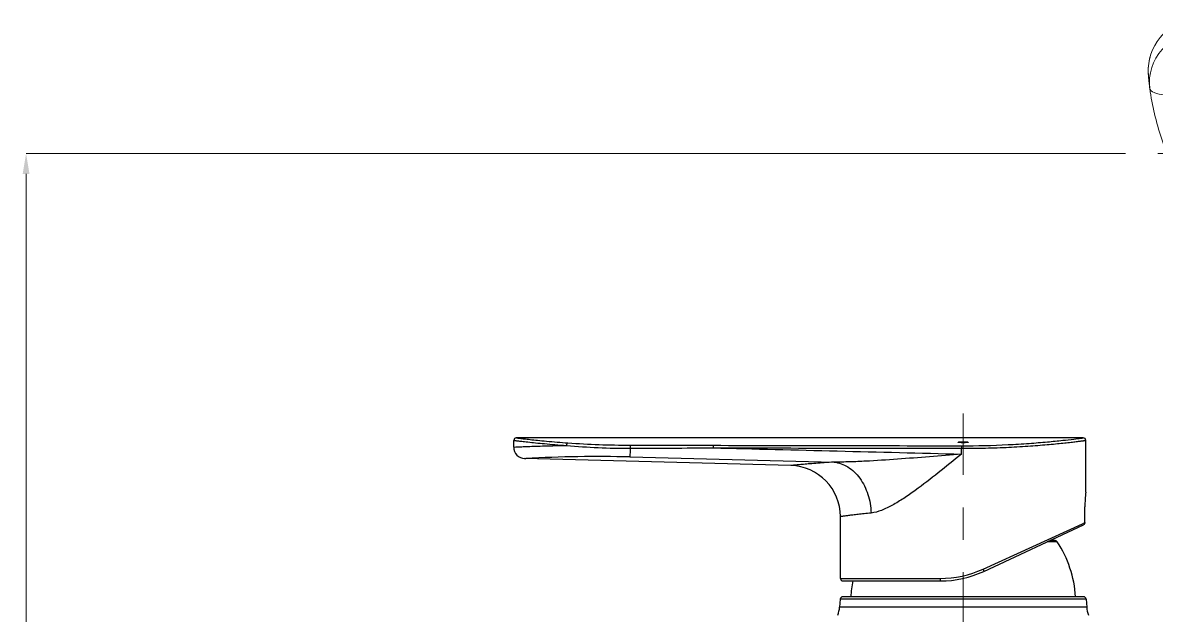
# Model space of a CAD drawing. Extents: x 0 to 1128, y 0 to 827.
# Drawn here: x 551.8 to 773.6, y 255.6 to 371.6 of the extents above; entities that cross this region are included whole.
import ezdxf

# ---------------------------------------------------------------- set-up
doc = ezdxf.new("R2010")
doc.units = 0
doc.header["$LTSCALE"] = 4
doc.header["$MEASUREMENT"] = 0
doc.linetypes.add('CENTER2', pattern=[28.575000000000003, 19.05, -3.175, 3.175, -3.175])
doc.layers.get('0').update_dxf_attribs({"linetype": 'CONTINUOUS'})
doc.layers.add('1', color=7, linetype='CONTINUOUS')
doc.layers.add('DEF_LAYER_ASSEM_MEMBER', color=7, linetype='CONTINUOUS')
doc.layers.add('Cneter', color=1, linetype='CENTER2', lineweight=13)

msp = doc.modelspace()

# ---------------------------------------------------------------- linework, layer by layer
at = {"color": 5, "lineweight": 9, "ltscale": 0.5}
for p, q in [((765.6853126988572, 345.9959418979174), (552.440697910105, 345.9959418979174)), ((552.440697910105, 341.9959418979174), (552.4406959948358, 124.7736733083228))]:
    msp.add_line(p, q, dxfattribs=at)
at = {"color": 5, "ltscale": 0.5}
msp.add_solid([(551.7506649511206, 341.9959418979174), (553.0839970128882, 341.9959418979174), (552.4173309820044, 345.9959418979174)], dxfattribs=at)
at = {"layer": '1', "color": 7, "linetype": 'Continuous', "lineweight": 18, "extrusion": (6.123233995736766e-17, -7.498798913309288e-33, -1)}
msp.add_arc((-822.6839725988257, 365.376724978972), 50.8135436434281, 352.2681600613533, 352.5556965923691, dxfattribs=at)
at = {"layer": '1', "color": 7, "linetype": 'Continuous', "lineweight": 13}
for ratio, start_param, end_param in [(0.9677200000000001, 4.585416672686693, 6.283185307179585), (0.239333, 0, 1.539234588189508)]:
    msp.add_ellipse((782.2209827916968, 360.0389564242845), major_axis=(-9.914108391984918, -1.307843565559063), ratio=ratio, start_param=start_param, end_param=end_param, dxfattribs=at)
at = {"layer": '1', "color": 7, "linetype": 'Continuous', "lineweight": 18}
for points, knots in [([(778.3628265874731, 371.5994422641283), (776.7940495031226, 370.9828498569017), (775.3859856145727, 369.9763114657885), (772.7112591283667, 366.7594688144213), (771.8693459051001, 364.2297218051439), (772.0054218786108, 361.7040031161791)], [0, 0, 0, 0, 0.401498735086807, 0.401498735086807, 1, 1, 1, 1]), ([(771.9934151189673, 361.7026756015306), (771.9952671544897, 361.6636588778978), (772.0057098882544, 361.4625632968431), (772.0390961187231, 360.9396217074877), (772.1164848821509, 360.0773322787767), (772.1888420598852, 359.3584220614916), (772.2560780065405, 358.8930518832689), (772.2624695318091, 358.849381228972)], [0, 0, 0, 0, 0.0684356520778399, 0.3337907286623891, 0.6377112897963766, 0.9663428200415144, 1, 1, 1, 1]), ([(791.4142811315405, 325.3239829745775), (788.8476192968237, 327.3278053012377), (786.4488461034643, 329.6051643100267), (782.1849777715552, 334.5154197421556), (780.2986767309058, 337.1583717074877), (777.0206558721411, 342.8456275668627), (775.6442234533179, 345.8791129794603), (773.5183765905249, 352.1238258090502), (772.7512104528296, 355.3628165927416), (772.3068745153296, 358.7311103549486)], [0, 0, 0, 0, 0.25, 0.25, 0.5, 0.5, 0.75, 0.75, 1, 1, 1, 1])]:
    msp.add_open_spline(points, degree=3, knots=knots, dxfattribs=at)
for points in [[(772.020100833689, 361.4795158114916), (771.9325935857642, 362.6171043124681), (772.0449230687964, 363.7591788974291), (772.3370564000952, 364.8500755038744)], [(772.3068745153296, 358.7311103549486), (772.3005325811255, 358.7791907992845), (772.2943165319311, 358.8267982211595), (772.2882282750952, 358.8739249911791)]]:
    msp.add_open_spline(points, degree=3, dxfattribs=at)
at = {"layer": 'Cneter', "lineweight": 5, "ltscale": 0.5}
for p, q in [((824.684407474314, 345.9959418979174), (765.1247303502905, 345.9959418979174)), ((735.7705380709356, 225.9727287948838), (735.7705380709356, 295.1246855741838))]:
    msp.add_line(p, q, dxfattribs=at)
at = {"layer": 'DEF_LAYER_ASSEM_MEMBER', "color": 7, "linetype": 'Continuous'}
for p, q in [((647.8281762284357, 288.5721817505838), (647.8625241885359, 289.8838774276837)), ((759.2705380709356, 290.3710693187837), (648.3651600589358, 290.3710693187837)), ((759.7705380709356, 279.7710693187837), (759.7705380709356, 289.8710693187837)), ((702.0323075540357, 284.9501748788838), (649.9931876504354, 286.3128671911837)), ((759.5946852567356, 273.8006939980837), (759.5946854848355, 276.8710693187837)), ((711.7705380709356, 262.8710693187837), (711.7705380709356, 274.9536016290838)), ((739.7890100528359, 264.2449135779838), (759.3022245572358, 273.3440749365838)), ((753.7533423594357, 270.2710693187838), (752.7121427429358, 270.2710693187838)), ((712.2705380709356, 262.3710693187837), (731.3366448180357, 262.3710693187837)), ((711.7306063088356, 258.8146471900837), (711.5955607438357, 257.2710693187838)), ((759.3123724839359, 259.2710693187838), (712.2287036579357, 259.2710693187838)), ((759.8104698329355, 258.8146471900837), (759.9455153979354, 257.2710693187838))]:
    msp.add_line(p, q, dxfattribs=at)
at = {"layer": 'DEF_LAYER_ASSEM_MEMBER', "color": 9, "linetype": 'Continuous'}
for p, q in [((649.9697884281356, 286.3134813427838), (650.1808313429358, 286.3250938737838)), ((735.4354457427355, 287.1989447712838), (735.4354457427355, 288.3264223064838)), ((739.658704386936, 264.6980674714838), (759.1037357673356, 273.5765300200837)), ((759.1037357673356, 273.5765300200837), (759.5946854782358, 273.8006951962838)), ((754.1707308659359, 270.0463634063838), (752.2302593588358, 270.0463634063838)), ((711.7705380709356, 262.8710693187837), (731.2423066637359, 262.8710693187837)), ((759.8104698329355, 258.8146471900837), (711.7306063088356, 258.8146471900837)), ((759.9455153979354, 257.2710693187838), (711.5955607438357, 257.2710693187838))]:
    msp.add_line(p, q, dxfattribs=at)
at = {"layer": 'DEF_LAYER_ASSEM_MEMBER', "color": 7, "linetype": 'Continuous'}
msp.add_lwpolyline([(648.3623647608358, 290.3710670557838), (648.2808058695357, 290.3643703540837), (648.135245274136, 290.3165069645838), (648.0010607002357, 290.2166959144838), (647.8998363324356, 290.0609810902838), (647.8625362316354, 289.8841555394838)], dxfattribs=at)
for centre, radius, start, end in [((650.0273780292357, 288.5127274917837), 2.1999999875, 178.4999999999998, 268.5000000002058), ((759.2705339923357, 289.8710684084838), 0.4999999975, 0.0001043084999664841, 89.99953263240407), ((701.7705414624359, 274.9536024118837), 9.9999990025, 359.9999955147999, 88.50001930789583), ((783.6937958022356, 276.8650593857838), 24.0991110668, 173.074089610901, 179.9857113486), ((753.7533423594357, 269.7710693187838), 0.5, 33.40737361320111, 90), ((735.7705380709356, 257.9102738641838), 22.042045374, 3.539483183699754, 33.40737361320111), ((731.3366448180357, 282.3710693187837), 20, 270, 295.0000000000069), ((712.2705380709356, 262.8710693187837), 0.5, 180, 270), ((735.7705380709356, 257.9102738641838), 22.042045374, 168.3022951952012, 176.4605168163004), ((712.2287036579357, 258.7710693187838), 0.5, 90, 175.0000000000007), ((759.3123724839359, 258.7710693187838), 0.5, 4.999999999999256, 90), ((704.1241005081358, 257.9247373893838), 7.5, 342.3371365495967, 355.0000000000007), ((767.4169756336357, 257.9247373893838), 7.5, 184.9999999999992, 197.6628634504033)]:
    msp.add_arc(centre, radius, start, end, dxfattribs=at)
at = {"layer": 'DEF_LAYER_ASSEM_MEMBER', "color": 9, "linetype": 'Continuous'}
for centre, radius, start, end in [((670.0208488646356, 416.3470870905837), 128.0090593389, 264.6851616313048, 270.2608565954016), ((670.8919443995358, 467.9117202012837), 178.9670543257, 266.0103133490059, 269.9107620451063), ((664.2099089543356, 29.67981951438379), 257.0284261899, 88.57801147650244, 93.12886243370411), ((731.2484995460356, 283.1418696069837), 20.2708012342, 269.9824957079936, 294.5125513524939)]:
    msp.add_arc(centre, radius, start, end, dxfattribs=at)
for points, start_tangent, end_tangent in [([(647.8281321962356, 288.5703166953838), (648.0033203364358, 288.5785110702838), (648.5261672493355, 288.6023956894837), (649.388572287736, 288.6399159844838), (650.5772266788356, 288.6877954066838), (653.8558534116357, 288.7967871683837), (658.1635676952358, 288.8883716432838)], (0.999511649763079, 0.03124839176482493), (0.999895717687712, 0.01444139016076554)), ([(647.8625315326356, 289.8841556457837), (647.8734538745359, 289.8827995528837), (647.9061971894355, 289.8787419386838), (647.9607323712355, 289.8719967562838), (648.0370136360355, 289.8625859103837), (648.2544692726358, 289.8359320813838), (648.5577295927358, 289.7991773525838), (648.9456179327356, 289.7528766932837), (649.4166366059355, 289.6977277319837), (649.9689907324357, 289.6345547308838), (650.6005760592359, 289.5643063604838), (652.0915966069358, 289.4068864586837), (653.8673552773355, 289.2348605106838), (655.9013857496359, 289.0585050567837), (658.1635676952358, 288.8883716432838)], (0.9530106644554049, -0.3029367482400706), (0.9976179457503725, -0.06898140558735258)), ([(648.3623647932357, 290.3710692900838), (648.4050335182358, 290.3656715098838), (648.5328432504359, 290.3495659217838), (648.7453047077358, 290.3229955490838), (649.0416195326354, 290.2863549080838), (649.8809957153355, 290.1852128774838), (651.0383593343356, 290.0521815273837), (652.4964640684359, 289.8952095363837), (654.2337786714354, 289.7236776957837), (658.4399699119356, 289.3783763537838)], (0.9836147429246996, -0.1802832146961474), (0.9975385312009346, -0.07012045899366388)), ([(658.4399699119356, 289.3783775642837), (658.2537483259359, 289.2210173841838), (658.192170182336, 289.0668707701838), (658.1635645869358, 288.8883716924837)], (-0.9879143946783248, -0.1550004799584804), (-0.05656711653769151, -0.9983987987405691)), ([(670.6132040176356, 288.9448829441837), (670.6093220666355, 288.8770905485837), (670.6061035026357, 288.7361123030838), (670.6040983094356, 288.5460410029838), (670.6036491092357, 288.3393593111838)], (-0.1510397454592493, -0.9885276907055286), (0.001860671760685173, -0.9999982689488014)), ([(670.6036477111359, 288.3393593074837), (686.8424526706356, 288.4147018020838)], (0.9999910016958788, 0.004242231402575744), (0.9999872846823092, 0.005042863641047677)), ([(670.6132040176356, 288.9448829441837), (686.8494337608356, 288.9106450680838)], (0.9999970753671812, -0.002418523740687717), (0.9999983897102448, -0.001794596589070529)), ([(686.8494337608356, 288.9106450680838), (686.8469515808358, 288.8562299493838), (686.8447836075359, 288.7450530993838), (686.8424526706356, 288.4147018020838)], (-0.1100655340696523, -0.9939243322355894), (-0.001789302492304262, -0.9999983991970143)), ([(686.8424526704359, 288.4147018020838), (735.4354457427355, 288.3264223064838)], (0.9999983985725882, -0.001789651435134443), (0.9999983002345576, -0.001843780896877761)), ([(686.8424526704359, 288.4147018020838), (735.4354457427355, 287.1989447712838)], (0.9996867026582341, -0.02502991267079553), (0.9996876312520059, -0.02499279739752774)), ([(686.8494337608356, 288.9106450680838), (735.4424268329356, 288.8221196685838)], (0.9999983896385839, -0.00179463652007151), (0.9999982907519503, -0.001848916757946696)), ([(735.4354457427355, 288.3264223064838), (740.1691555353357, 288.3782343568838), (744.7281727328357, 288.5421426139837), (748.9334325468355, 288.7922511686837), (750.8518013149358, 288.9377699600838), (752.6223028592356, 289.0894867020838), (754.2279265007357, 289.2414922673838), (755.6531863860357, 289.3878829119838), (756.8842333540358, 289.5229798469837), (757.908915543336, 289.6415333497838), (758.3405667517357, 289.6931309948837), (758.7169418739356, 289.7389227745838), (759.0370886450357, 289.7784586273838), (759.3001891410356, 289.8113546682838), (759.5055474162357, 289.8372832700837), (759.6526266666358, 289.8559892272838), (759.7041736744357, 289.8625683101837), (759.7410226121358, 289.8672813779838), (759.7631514280358, 289.8701183932837), (759.7705380709356, 289.8710693187837)], (0.999998376103449, -0.001802162718882632), (0.875239376642704, 0.483690018063316)), ([(735.4424268329356, 288.8221211572837), (735.439949689536, 288.7672795494838), (735.4377844875355, 288.6560569488838), (735.4354458002356, 288.3264223064838)], (-0.1069697748770247, -0.9942622728750994), (-0.001843359099468593, -0.999998301012172)), ([(735.4424268329356, 288.8221196685838), (744.5526547858356, 289.0389887508837), (748.6721485066357, 289.2901841629838), (752.2830106882359, 289.5884013507838), (755.2474304410355, 289.8874605143837), (757.452125191536, 290.1414307412838), (758.8112031766357, 290.3113447756838), (759.2705380709356, 290.3710693187837)], (0.9999982945735454, -0.001846848667579498), (0.9900256060296906, 0.1408875416974263)), ([(670.6036477111359, 288.3393593074837), (670.5910816166358, 287.6941755353838), (670.5839637129359, 287.1615022560837), (670.5826896388355, 286.9544299635837), (670.5829970528359, 286.7942305334838), (670.5848806419356, 286.6848629111838), (670.5882836904359, 286.6290911719838)], (-0.0219046928228066, -0.9997600634313908), (0.144425021446524, -0.9895157468075843)), ([(670.5882836904359, 286.6290911719838), (710.510625074736, 285.6300304444837)], (0.9996866349134824, -0.02503261822818209), (0.9996874042755263, -0.02500187458693371)), ([(735.4354457427355, 287.1989447712838), (729.1783772792357, 286.6761900276838), (722.9296033869357, 286.1898924196838), (716.6983727826357, 285.7963855207838), (713.5957448550355, 285.6690646861838), (710.5106250746355, 285.6300304444837)], (-0.9964615324989315, -0.08405006989813206), (-0.9999650579565571, 0.008359597235488394)), ([(735.4354457427355, 287.1989447712838), (730.8957528316357, 283.5324337582838), (726.381016569436, 280.0831833169838), (724.1438500149354, 278.5380241603838), (721.9359294362359, 277.2006786283837), (719.7859603747359, 276.1843661376837), (717.7558735171358, 275.6681206613838)], (-0.7756473087928171, -0.631166580517743), (-0.9952894101911133, -0.09694838813217004)), ([(710.510625074736, 285.6300304444837), (708.6076253439358, 285.4995501539838), (706.9182543134359, 285.3729695411838), (705.4585691424356, 285.2554746958838), (704.2429378645359, 285.1518864288838), (703.7306045830358, 285.1066702237838), (703.2837426533358, 285.0664749966837), (702.903563760636, 285.0317275656838), (702.5910631984354, 285.0027821588837), (702.3471200886358, 284.9799524563838), (702.1723786768355, 284.9634659708837), (702.1111333385359, 284.9576630330838), (702.0673601499359, 284.9535077922837), (702.0410784534358, 284.9510088707838), (702.0323075540357, 284.9501748788838)], (-0.9978814448131335, -0.06505860510073457), (-0.9892064425981993, 0.1465285430290484)), ([(710.510625021436, 285.6300284116837), (711.901858999436, 285.3178344013838), (713.2357720012358, 284.6690684438838), (714.4652604747355, 283.7064226519838), (715.5478661061359, 282.4634595483838), (717.1273921860359, 279.3182591067838), (717.7558767426356, 275.6681206613838)], (0.9951149925313558, -0.09872259943558881), (0.02997838004534752, -0.9995505473610911)), ([(717.7558735171358, 275.6681206613838), (716.4015939554358, 275.5295462631838), (715.2043754835356, 275.3957716642838), (714.1739266576358, 275.2721768103837), (713.3186968180355, 275.1636706374837), (712.9590733943357, 275.1164417298837), (712.6458095755354, 275.0745250777837), (712.3795887759359, 275.0383407845837), (712.1609681185357, 275.0082344890837), (711.9904386534356, 274.9845118222838), (711.9233217927356, 274.9751150429838), (711.8683567435357, 274.9673943883837), (711.8255803887357, 274.9613728214838), (711.7950110033355, 274.9570619582837), (711.7766598232358, 274.9544691222837), (711.7705380709356, 274.9536016290838)], (-0.9952976335070246, -0.0968639289690266), (-0.8104647387426068, -0.5857874249716173)), ([(739.6587041708356, 264.6980674714838), (739.7286086484357, 264.5316556605837), (739.7776870978357, 264.3880413447838), (739.7986842091357, 264.2879597289838), (739.7976481941357, 264.2587376797838), (739.7890100528359, 264.2449135779838)], (0.4134432741344762, -0.9105298781879507), (-0.9063000509988517, -0.4226348513308845)), ([(731.2423066638355, 262.8710693187837), (731.2495042135354, 262.6799766412838), (731.2699291049355, 262.5174705073838), (731.3005901610356, 262.4092169049837), (731.3366448180357, 262.3710693187837)], (2.711462348704593e-08, -0.9999999999999998), (1, 0))]:
    msp.add_spline(points, degree=3, dxfattribs=dict(at, start_tangent=start_tangent, end_tangent=end_tangent))
at = {"layer": 'DEF_LAYER_ASSEM_MEMBER', "color": 40, "linetype": 'Continuous'}
for points, start_tangent, end_tangent in [([(734.7705380709356, 289.5183550921838), (734.785878771236, 289.5353141726838), (734.8307615692358, 289.5514137085837), (734.9050585811358, 289.5665829550837), (735.006061410036, 289.5801573242837), (735.1296507484356, 289.5916818618838), (735.2724627827358, 289.6009433955837), (735.5991698583359, 289.6118615895838), (735.9470516828358, 289.6117778478838), (736.2723884093359, 289.6007411374837), (736.5386761516359, 289.5797465193838), (736.6382465687359, 289.5662157009838), (736.7112536709358, 289.5511653614838), (736.7554387412358, 289.5351819166838), (736.7705380709356, 289.5183550921838)], (0, 1), (0, -1)), ([(736.7705380709356, 289.5183550921838), (736.7551876824357, 289.5012190465837), (736.7102808815355, 289.4846289365837), (736.6359445617356, 289.4687004094837), (736.5348991096355, 289.4541970848837), (736.4112828086356, 289.4416955094838), (736.2684641692356, 289.4315207006838), (735.9418317619359, 289.4193774400837), (735.5940830487355, 289.4194715224837), (735.2688206169357, 289.4317451128837), (735.0024962751356, 289.4546417033838), (734.9028859514358, 289.4690922200838), (734.8298454417356, 289.4848901173838), (734.7856436047357, 289.5013558930838), (734.7705380709356, 289.5183550921838)], (0, -1), (0, 1))]:
    msp.add_spline(points, degree=3, dxfattribs=dict(at, start_tangent=start_tangent, end_tangent=end_tangent))
at = {"layer": 'DEF_LAYER_ASSEM_MEMBER', "color": 7, "linetype": 'Continuous', "start_tangent": (9.12004495539078e-07, -0.9999999999995841), "end_tangent": (-0.906307058253044, -0.422619824618668)}
msp.add_spline([(759.5946852567356, 273.8006939980837), (759.5150183480357, 273.5298348159838), (759.3022245572358, 273.3440749365838)], degree=3, dxfattribs=at)

doc.saveas('drawing.dxf')
